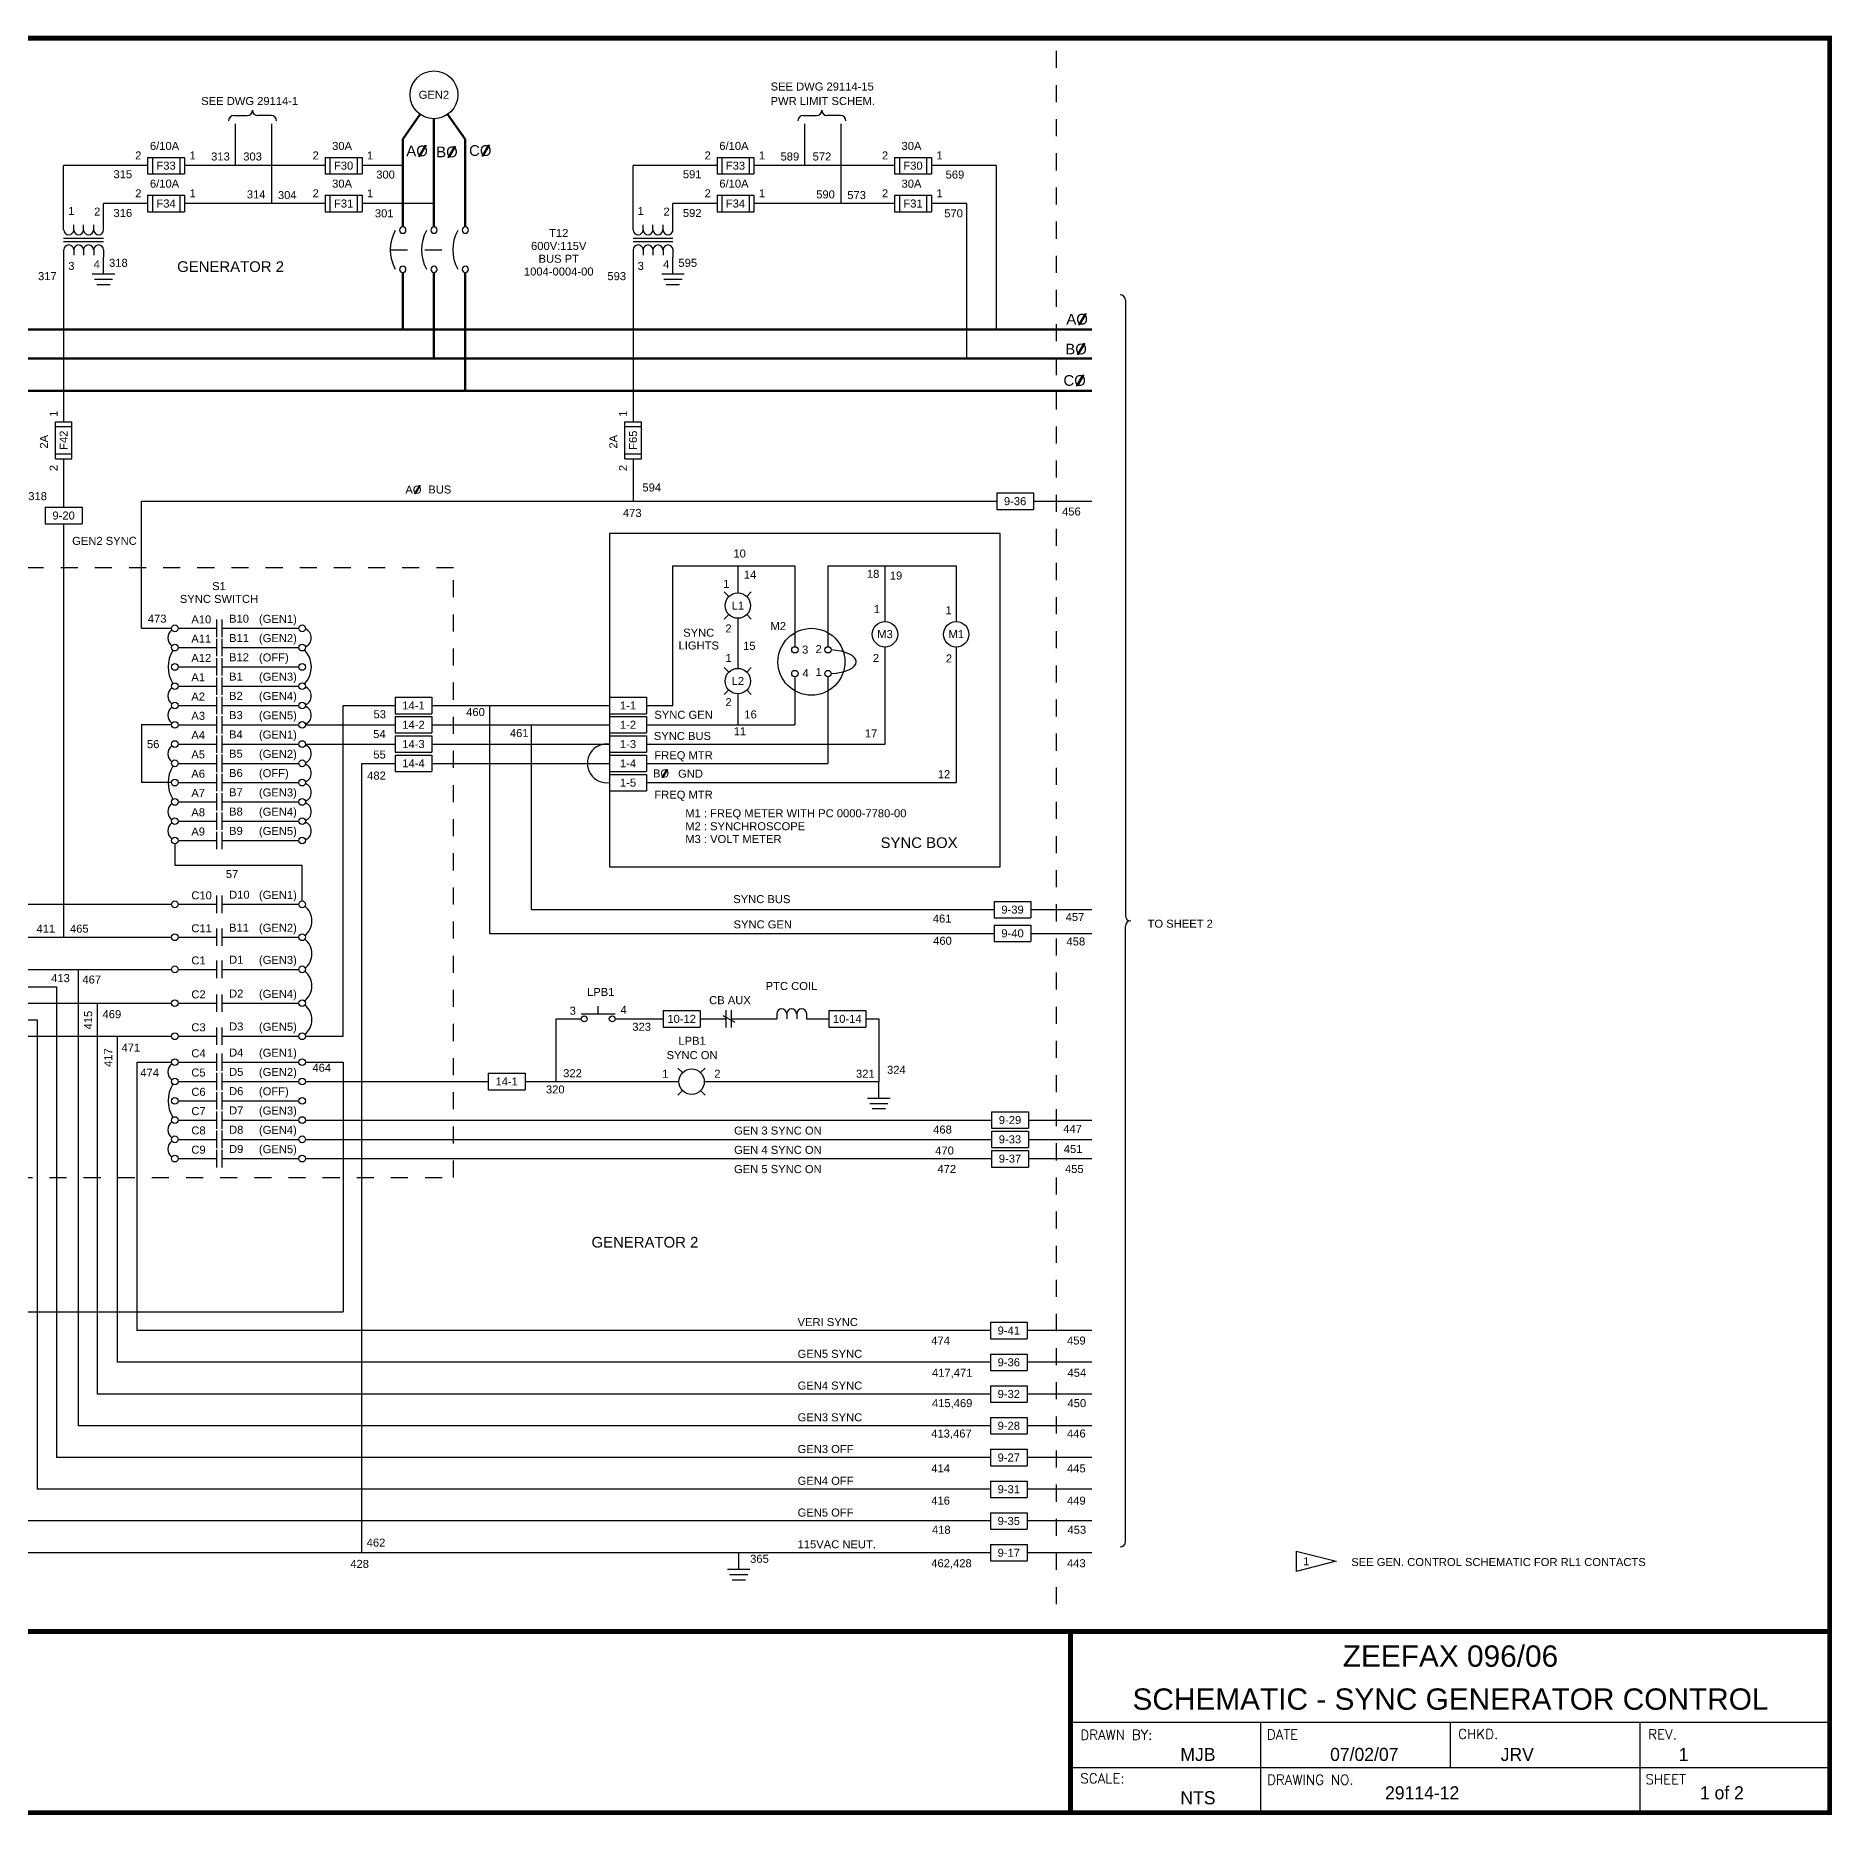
# Model space of a CAD drawing. Extents: x 0.9 to 17.5, y -2.3 to 8.2.
# Drawn here: x 7 to 17.53, y -2.25 to 8.17 of the extents above; entities that cross this region are included whole.
import ezdxf
from ezdxf.enums import TextEntityAlignment as Align

# ---------------------------------------------------------------- set-up
doc = ezdxf.new("R2010")
doc.units = 0
doc.header["$MEASUREMENT"] = 0
doc.linetypes.add('DASHED2', pattern=[0.375, 0.25, -0.125])
doc.layers.get('0').update_dxf_attribs({"linetype": 'CONTINUOUS'})
doc.layers.add('DRAWING', color=7, linetype='CONTINUOUS')
doc.styles.add('A1', font='A1.shx')
doc.styles.add('ROMAND', font='ROMAND.shx')
doc.styles.get("Standard").update_dxf_attribs({"font": 'ARIAL.TTF'})

# ---------------------------------------------------------------- blocks, each defined once
blk = doc.blocks.new('connection')
blk.add_circle((0.074, 0), 0.0744)
blk = doc.blocks.new('CircuitBreaker')
blk.add_arc((-0.172, -0.134), 0.243, 331.7071, 28.2929)
at = {"xscale": 0.25, "yscale": 0.25, "zscale": 0.25}
for p in [(-0.019, -0.019), (-0.019, -0.249)]:
    blk.add_blockref('connection', p, dxfattribs=at)
blk = doc.blocks.new('A_phase')
h = blk.add_hatch(color=256)
h.paths.add_polyline_path([(0.1, -0.033), (0.108, -0.033), (0.145, 0.031), (0.137, 0.031)], flags=16)
h.paths.add_polyline_path([(0.01, -0.05), (0.165, -0.05), (0.165, 0.047), (0.01, 0.047)], flags=9)
for p, q in [((0.137, 0.031), (0.1, -0.033)), ((0.145, 0.031), (0.108, -0.033)), ((0.137, 0.031), (0.145, 0.031)), ((0.108, -0.033), (0.1, -0.033))]:
    blk.add_line(p, q)
blk.add_text('AO', height=0.0625).set_placement((0.029, -0.032))
blk = doc.blocks.new('C_phase')
h = blk.add_hatch(color=256)
h.paths.add_polyline_path([(0.099, -0.026), (0.107, -0.026), (0.144, 0.038), (0.136, 0.038)], flags=16)
h.paths.add_polyline_path([(0.013, -0.043), (0.168, -0.043), (0.168, 0.054), (0.013, 0.054)], flags=9)
for p, q in [((0.136, 0.038), (0.099, -0.026)), ((0.144, 0.038), (0.107, -0.026)), ((0.136, 0.038), (0.144, 0.038)), ((0.107, -0.026), (0.099, -0.026))]:
    blk.add_line(p, q)
blk.add_text('CO', height=0.0625).set_placement((0.025, -0.025))
blk = doc.blocks.new('B_phase')
h = blk.add_hatch(color=256)
h.paths.add_polyline_path([(0.094, -0.031), (0.101, -0.031), (0.139, 0.033), (0.131, 0.033)], flags=16)
h.paths.add_polyline_path([(0.01, -0.048), (0.158, -0.048), (0.158, 0.049), (0.01, 0.049)], flags=9)
for p, q in [((0.131, 0.033), (0.094, -0.031)), ((0.139, 0.033), (0.101, -0.031)), ((0.131, 0.033), (0.139, 0.033)), ((0.101, -0.031), (0.094, -0.031))]:
    blk.add_line(p, q)
blk.add_text('BO', height=0.0625).set_placement((0.025, -0.03))
blk = doc.blocks.new('gnd')
for p, q in [((0, -0.099), (0, 0)), ((0.066, -0.099), (-0.066, -0.099)), ((0.053, -0.13), (-0.053, -0.13)), ((0.039, -0.161), (-0.039, -0.161))]:
    blk.add_line(p, q)
blk = doc.blocks.new('npcap')
for p, q in [((0, 0.051), (0, -0.051)), ((0.031, 0.051), (0.031, -0.051))]:
    blk.add_line(p, q)
blk = doc.blocks.new('N_C_contact')
for p, q in [((0.051, 0.031), (-0.051, 0.031)), ((0.051, 0), (-0.051, 0)), ((-0.02, -0.019), (0.02, 0.05))]:
    blk.add_line(p, q)

msp = doc.modelspace()

# ---------------------------------------------------------------- linework, layer by layer
at = {"color": 7}
for p, q in [((13.065, -1.705), (17.511, -1.705)), ((14.177, -1.705), (14.177, -2.236)), ((15.288, -1.705), (15.288, -1.971)), ((16.399, -1.705), (16.399, -2.236)), ((13.065, -1.971), (17.511, -1.971))]:
    msp.add_line(p, q, dxfattribs=at)
at = {"color": 7, "const_width": 0.0288}
msp.add_lwpolyline([(17.511, -2.236), (17.511, 8.16), (0.878, 8.16), (0.878, -2.236)], close=True, dxfattribs=at)
for points in [[(0.878, -1.175), (17.511, -1.175)], [(13.065, -2.236), (13.065, -1.175)]]:
    msp.add_lwpolyline(points, dxfattribs=at)
at = {"layer": 'DRAWING', "color": 7, "linetype": 'DASHED2', "ltscale": 0.25}
for p, q in [((12.981, 8.086), (12.981, -1.075)), ((9.45, 5.057), (5.284, 5.057)), ((9.45, 1.485), (9.45, 5.057)), ((5.284, 1.485), (9.45, 1.485))]:
    msp.add_line(p, q, dxfattribs=at)
at = {"layer": 'DRAWING', "color": 7}
for p, q in [((8.164, 7.707), (8.242, 7.707)), ((8.273, 7.738), (8.273, 7.738)), ((8.383, 7.707), (8.304, 7.707)), ((11.499, 7.707), (11.577, 7.707)), ((11.608, 7.738), (11.608, 7.738)), ((11.718, 7.707), (11.639, 7.707)), ((8.132, 7.676), (8.132, 7.676)), ((8.174, 7.414), (8.174, 7.659)), ((8.387, 7.192), (8.387, 7.659)), ((11.467, 7.676), (11.467, 7.676)), ((11.509, 7.414), (11.509, 7.659)), ((11.722, 7.192), (11.722, 7.659)), ((7.167, 7.038), (7.167, 7.414)), ((7.659, 7.414), (7.167, 7.414)), ((7.659, 7.462), (7.875, 7.462)), ((7.659, 7.462), (7.659, 7.366)), ((7.659, 7.366), (7.875, 7.366)), ((7.687, 7.462), (7.687, 7.366)), ((7.847, 7.462), (7.847, 7.366)), ((7.875, 7.462), (7.875, 7.366)), ((8.699, 7.414), (7.875, 7.414)), ((8.699, 7.462), (8.915, 7.462)), ((8.699, 7.462), (8.699, 7.366)), ((8.699, 7.366), (8.915, 7.366)), ((8.727, 7.462), (8.727, 7.366)), ((8.886, 7.462), (8.886, 7.366)), ((8.915, 7.462), (8.915, 7.366)), ((9.153, 7.414), (8.915, 7.414)), ((10.502, 7.038), (10.502, 7.414)), ((10.994, 7.414), (10.502, 7.414)), ((10.994, 7.462), (11.21, 7.462)), ((10.994, 7.462), (10.994, 7.366)), ((10.994, 7.366), (11.21, 7.366)), ((11.022, 7.462), (11.022, 7.366)), ((11.182, 7.462), (11.182, 7.366)), ((11.21, 7.462), (11.21, 7.366)), ((12.034, 7.414), (11.21, 7.414)), ((12.034, 7.462), (12.25, 7.462)), ((12.034, 7.462), (12.034, 7.366)), ((12.034, 7.366), (12.25, 7.366)), ((12.062, 7.462), (12.062, 7.366)), ((12.221, 7.462), (12.221, 7.366)), ((12.25, 7.462), (12.25, 7.366)), ((12.63, 7.414), (12.25, 7.414)), ((12.63, 7.414), (12.63, 6.453)), ((7.401, 7.038), (7.401, 7.192)), ((7.659, 7.192), (7.401, 7.192)), ((7.659, 7.241), (7.875, 7.241)), ((7.659, 7.241), (7.659, 7.144)), ((7.687, 7.241), (7.687, 7.144)), ((7.847, 7.241), (7.847, 7.144)), ((7.875, 7.241), (7.875, 7.144)), ((8.699, 7.192), (7.875, 7.192)), ((8.699, 7.241), (8.915, 7.241)), ((8.699, 7.241), (8.699, 7.144)), ((8.727, 7.241), (8.727, 7.144)), ((8.886, 7.241), (8.886, 7.144)), ((8.915, 7.241), (8.915, 7.144)), ((9.336, 7.192), (8.915, 7.192)), ((10.994, 7.192), (10.736, 7.192)), ((10.736, 7.038), (10.736, 7.192)), ((10.994, 7.241), (11.21, 7.241)), ((10.994, 7.241), (10.994, 7.144)), ((11.022, 7.241), (11.022, 7.144)), ((11.182, 7.241), (11.182, 7.144)), ((11.21, 7.241), (11.21, 7.144)), ((12.034, 7.192), (11.21, 7.192)), ((12.034, 7.241), (12.25, 7.241)), ((12.034, 7.241), (12.034, 7.144)), ((12.062, 7.241), (12.062, 7.144)), ((12.221, 7.241), (12.221, 7.144)), ((12.25, 7.241), (12.25, 7.144)), ((12.456, 7.192), (12.25, 7.192)), ((12.456, 7.192), (12.456, 6.284)), ((7.226, 7.038), (7.226, 7.067)), ((7.284, 7.038), (7.284, 7.067)), ((7.343, 7.038), (7.343, 7.067)), ((7.659, 7.144), (7.875, 7.144)), ((8.699, 7.144), (8.915, 7.144)), ((10.561, 7.038), (10.561, 7.067)), ((10.619, 7.038), (10.619, 7.067)), ((10.678, 7.038), (10.678, 7.067)), ((10.994, 7.144), (11.21, 7.144)), ((12.034, 7.144), (12.25, 7.144)), ((7.167, 6.988), (7.401, 6.988)), ((7.167, 6.97), (7.401, 6.97)), ((10.502, 6.988), (10.736, 6.988)), ((10.502, 6.97), (10.736, 6.97)), ((7.167, 6.92), (7.167, 5.913)), ((7.226, 6.92), (7.226, 6.89)), ((7.284, 6.92), (7.284, 6.89)), ((7.343, 6.92), (7.343, 6.89)), ((7.401, 6.92), (7.401, 6.877)), ((10.502, 6.92), (10.502, 5.913)), ((10.561, 6.92), (10.561, 6.89)), ((10.619, 6.92), (10.619, 6.89)), ((10.678, 6.92), (10.678, 6.89)), ((10.736, 6.92), (10.736, 6.877)), ((13.355, 6.658), (13.355, 6.658)), ((13.386, 6.626), (13.386, 3.02)), ((7.119, 5.697), (7.119, 5.913)), ((7.119, 5.913), (7.216, 5.913)), ((7.216, 5.697), (7.216, 5.913)), ((10.454, 5.697), (10.454, 5.913)), ((10.454, 5.913), (10.551, 5.913)), ((10.551, 5.697), (10.551, 5.913)), ((7.119, 5.885), (7.216, 5.885)), ((10.454, 5.885), (10.551, 5.885)), ((7.119, 5.725), (7.216, 5.725)), ((7.119, 5.697), (7.216, 5.697)), ((7.167, 5.697), (7.167, 5.412)), ((10.454, 5.725), (10.551, 5.725)), ((10.454, 5.697), (10.551, 5.697)), ((10.502, 5.697), (10.502, 5.448)), ((12.632, 5.496), (12.848, 5.496)), ((12.632, 5.496), (12.632, 5.4)), ((12.848, 5.496), (12.848, 5.4)), ((7.059, 5.412), (7.275, 5.412)), ((7.059, 5.412), (7.059, 5.316)), ((7.275, 5.412), (7.275, 5.316)), ((7.624, 4.703), (7.624, 5.448)), ((7.624, 5.448), (12.632, 5.448)), ((12.632, 5.4), (12.848, 5.4)), ((12.848, 5.448), (13.189, 5.448)), ((7.059, 5.316), (7.275, 5.316)), ((7.167, 5.316), (7.167, 2.893)), ((10.365, 5.258), (10.365, 3.305)), ((12.653, 5.258), (10.365, 5.258)), ((12.653, 3.305), (12.653, 5.258)), ((10.736, 4.251), (10.736, 5.07)), ((10.736, 5.07), (11.45, 5.07)), ((11.116, 5.07), (11.116, 4.911)), ((11.45, 5.07), (11.45, 4.595)), ((11.644, 5.07), (11.644, 4.595)), ((11.644, 5.07), (12.395, 5.07)), ((11.978, 4.743), (11.978, 5.07)), ((12.395, 5.07), (12.395, 4.743)), ((11.063, 4.889), (11.036, 4.916)), ((11.168, 4.889), (11.195, 4.916)), ((11.063, 4.784), (11.036, 4.757)), ((11.116, 4.762), (11.116, 4.469)), ((11.168, 4.784), (11.195, 4.757)), ((7.624, 4.703), (7.798, 4.703)), ((7.837, 4.703), (8.063, 4.703)), ((8.095, 4.703), (8.544, 4.703)), ((7.837, 4.59), (8.063, 4.59)), ((8.095, 4.59), (8.544, 4.59)), ((11.978, 4.025), (11.978, 4.594)), ((12.395, 4.594), (12.395, 3.799)), ((7.837, 4.477), (8.063, 4.477)), ((8.095, 4.477), (8.544, 4.477)), ((11.063, 4.447), (11.036, 4.474)), ((11.168, 4.447), (11.195, 4.474)), ((11.45, 4.419), (11.45, 4.138)), ((11.644, 4.419), (11.644, 3.912)), ((7.837, 4.364), (8.063, 4.364)), ((8.095, 4.364), (8.544, 4.364)), ((11.063, 4.342), (11.036, 4.315)), ((11.116, 4.32), (11.116, 4.138)), ((11.168, 4.342), (11.195, 4.315)), ((7.837, 4.251), (8.063, 4.251)), ((8.095, 4.251), (8.544, 4.251)), ((8.804, 2.313), (8.804, 4.251)), ((8.804, 4.251), (9.108, 4.251)), ((9.108, 4.299), (9.324, 4.299)), ((9.108, 4.299), (9.108, 4.203)), ((9.324, 4.299), (9.324, 4.203)), ((9.324, 4.251), (10.365, 4.251)), ((9.662, 4.251), (9.662, 2.916)), ((10.365, 4.299), (10.581, 4.299)), ((10.581, 4.299), (10.581, 4.203)), ((10.581, 4.251), (10.736, 4.251)), ((7.624, 4.138), (7.624, 3.799)), ((7.798, 4.138), (7.624, 4.138)), ((7.837, 4.138), (8.063, 4.138)), ((8.095, 4.138), (8.544, 4.138)), ((8.584, 4.138), (9.108, 4.138)), ((9.108, 4.203), (9.324, 4.203)), ((9.108, 4.186), (9.324, 4.186)), ((9.108, 4.186), (9.108, 4.09)), ((9.324, 4.186), (9.324, 4.09)), ((9.324, 4.138), (10.365, 4.138)), ((9.906, 4.138), (9.906, 3.055)), ((10.365, 4.203), (10.581, 4.203)), ((10.365, 4.186), (10.581, 4.186)), ((10.581, 4.186), (10.581, 4.09)), ((10.581, 4.138), (11.45, 4.138)), ((7.837, 4.025), (8.063, 4.025)), ((8.095, 4.025), (8.544, 4.025)), ((8.584, 4.025), (9.108, 4.025)), ((9.108, 4.09), (9.324, 4.09)), ((9.108, 4.073), (9.324, 4.073)), ((9.108, 4.073), (9.108, 3.977)), ((9.324, 4.073), (9.324, 3.977)), ((9.324, 4.025), (10.365, 4.025)), ((10.365, 4.09), (10.581, 4.09)), ((10.365, 4.073), (10.581, 4.073)), ((10.581, 4.073), (10.581, 3.977)), ((10.581, 4.025), (11.978, 4.025)), ((7.837, 3.912), (8.063, 3.912)), ((8.095, 3.912), (8.544, 3.912)), ((8.911, 3.912), (9.108, 3.912)), ((8.911, 3.912), (8.911, -0.713)), ((9.108, 3.977), (9.324, 3.977)), ((9.108, 3.96), (9.324, 3.96)), ((9.108, 3.96), (9.108, 3.864)), ((9.324, 3.96), (9.324, 3.864)), ((9.324, 3.912), (10.365, 3.912)), ((10.365, 3.977), (10.581, 3.977)), ((10.365, 3.96), (10.581, 3.96)), ((10.581, 3.96), (10.581, 3.864)), ((10.581, 3.912), (11.644, 3.912)), ((7.798, 3.799), (7.624, 3.799)), ((7.837, 3.799), (8.063, 3.799)), ((8.095, 3.799), (8.544, 3.799)), ((9.108, 3.864), (9.324, 3.864)), ((10.365, 3.864), (10.581, 3.864)), ((10.365, 3.847), (10.581, 3.847)), ((10.581, 3.847), (10.581, 3.751)), ((10.581, 3.799), (12.395, 3.799)), ((7.837, 3.686), (8.063, 3.686)), ((8.095, 3.686), (8.544, 3.686)), ((10.365, 3.751), (10.581, 3.751)), ((7.837, 3.573), (8.063, 3.573)), ((8.095, 3.573), (8.544, 3.573)), ((7.818, 3.44), (7.818, 3.315)), ((7.837, 3.46), (8.063, 3.46)), ((8.095, 3.46), (8.544, 3.46)), ((7.818, 3.315), (8.564, 3.315)), ((8.564, 3.106), (8.564, 3.315)), ((10.365, 3.305), (12.653, 3.305)), ((6.388, 3.086), (7.798, 3.086)), ((7.837, 3.086), (8.063, 3.086)), ((8.095, 3.086), (8.544, 3.086)), ((9.906, 3.055), (12.617, 3.055)), ((12.617, 3.103), (12.833, 3.103)), ((12.617, 3.103), (12.617, 3.007)), ((12.833, 3.103), (12.833, 3.007)), ((12.833, 3.055), (13.189, 3.055)), ((12.617, 3.007), (12.833, 3.007)), ((12.617, 2.964), (12.833, 2.964)), ((12.617, 2.964), (12.617, 2.868)), ((12.833, 2.964), (12.833, 2.868)), ((13.386, -0.648), (13.386, 2.958)), ((13.417, 2.989), (13.417, 2.989)), ((6.388, 2.893), (7.798, 2.893)), ((7.837, 2.893), (8.063, 2.893)), ((8.095, 2.893), (8.544, 2.893)), ((9.662, 2.916), (12.617, 2.916)), ((12.617, 2.868), (12.833, 2.868)), ((12.833, 2.916), (13.189, 2.916)), ((6.388, 2.705), (7.798, 2.705)), ((7.253, 2.705), (7.253, 0.031)), ((7.837, 2.705), (8.063, 2.705)), ((8.095, 2.705), (8.544, 2.705)), ((6.388, 2.603), (7.126, 2.603)), ((7.126, 2.603), (7.126, -0.155)), ((6.388, 2.507), (7.798, 2.507)), ((7.363, 2.507), (7.363, 0.217)), ((7.837, 2.507), (8.063, 2.507)), ((8.095, 2.507), (8.544, 2.507)), ((10.198, 2.445), (10.398, 2.445)), ((10.298, 2.445), (10.298, 2.489)), ((10.679, 2.463), (10.895, 2.463)), ((10.679, 2.463), (10.679, 2.366)), ((10.895, 2.463), (10.895, 2.366)), ((11.344, 2.444), (11.344, 2.415)), ((11.402, 2.444), (11.402, 2.415)), ((11.461, 2.444), (11.461, 2.415)), ((11.519, 2.444), (11.519, 2.415)), ((11.649, 2.463), (11.649, 2.366)), ((11.649, 2.463), (11.865, 2.463)), ((11.865, 2.463), (11.865, 2.366)), ((6.388, 2.41), (7.012, 2.41)), ((7.012, 2.41), (7.012, -0.341)), ((10.051, 2.048), (10.051, 2.415)), ((10.051, 2.415), (10.198, 2.415)), ((10.398, 2.415), (10.679, 2.415)), ((10.679, 2.366), (10.895, 2.366)), ((10.895, 2.415), (11.048, 2.415)), ((11.08, 2.415), (11.344, 2.415)), ((11.519, 2.415), (11.649, 2.415)), ((11.649, 2.366), (11.865, 2.366)), ((11.865, 2.415), (11.942, 2.415)), ((11.942, 2.415), (11.942, 2.048)), ((6.388, 2.313), (7.798, 2.313)), ((7.481, 2.313), (7.481, 0.403)), ((7.837, 2.313), (8.063, 2.313)), ((8.095, 2.313), (8.544, 2.313)), ((8.584, 2.313), (8.804, 2.313)), ((7.595, 2.161), (7.798, 2.161)), ((7.595, 2.161), (7.595, 0.589)), ((7.837, 2.161), (8.063, 2.161)), ((8.095, 2.161), (8.544, 2.161)), ((8.584, 2.161), (8.804, 2.161)), ((8.804, 2.161), (8.804, 0.698)), ((10.792, 2.101), (10.765, 2.127)), ((10.897, 2.101), (10.924, 2.127)), ((7.837, 2.048), (8.063, 2.048)), ((8.095, 2.048), (8.544, 2.048)), ((8.584, 2.048), (9.654, 2.048)), ((9.654, 2.096), (9.87, 2.096)), ((9.654, 2.096), (9.654, 2)), ((9.654, 2), (9.87, 2)), ((9.87, 2.096), (9.87, 2)), ((9.87, 2.048), (10.77, 2.048)), ((10.919, 2.048), (11.942, 2.048)), ((7.837, 1.935), (8.063, 1.935)), ((8.095, 1.935), (8.544, 1.935)), ((10.792, 1.995), (10.765, 1.968)), ((10.897, 1.995), (10.924, 1.968)), ((7.837, 1.822), (8.063, 1.822)), ((8.095, 1.822), (8.544, 1.822)), ((8.584, 1.822), (12.602, 1.822)), ((12.602, 1.87), (12.818, 1.87)), ((12.602, 1.87), (12.602, 1.774)), ((12.818, 1.87), (12.818, 1.774)), ((12.818, 1.822), (13.189, 1.822)), ((7.837, 1.709), (8.063, 1.709)), ((8.095, 1.709), (8.544, 1.709)), ((8.584, 1.709), (12.602, 1.709)), ((12.602, 1.774), (12.818, 1.774)), ((12.602, 1.757), (12.818, 1.757)), ((12.602, 1.757), (12.602, 1.661)), ((12.818, 1.757), (12.818, 1.661)), ((12.818, 1.709), (13.189, 1.709)), ((7.837, 1.596), (8.063, 1.596)), ((8.095, 1.596), (8.544, 1.596)), ((8.584, 1.596), (12.602, 1.596)), ((12.602, 1.661), (12.818, 1.661)), ((12.602, 1.644), (12.818, 1.644)), ((12.602, 1.644), (12.602, 1.547)), ((12.818, 1.644), (12.818, 1.547)), ((12.818, 1.596), (13.189, 1.596)), ((12.602, 1.547), (12.818, 1.547)), ((5.754, 0.698), (8.804, 0.698)), ((12.595, 0.637), (12.811, 0.637)), ((12.595, 0.637), (12.595, 0.541)), ((12.811, 0.637), (12.811, 0.541)), ((12.595, 0.589), (7.595, 0.589)), ((12.595, 0.541), (12.811, 0.541)), ((13.189, 0.589), (12.811, 0.589)), ((12.595, 0.451), (12.811, 0.451)), ((12.595, 0.451), (12.595, 0.355)), ((12.811, 0.451), (12.811, 0.355)), ((12.595, 0.403), (7.481, 0.403)), ((12.595, 0.355), (12.811, 0.355)), ((13.189, 0.403), (12.811, 0.403)), ((12.595, 0.217), (7.363, 0.217)), ((12.595, 0.265), (12.811, 0.265)), ((12.595, 0.265), (12.595, 0.169)), ((12.811, 0.265), (12.811, 0.169)), ((13.189, 0.217), (12.811, 0.217)), ((12.595, 0.169), (12.811, 0.169)), ((12.595, 0.031), (7.253, 0.031)), ((12.595, 0.079), (12.811, 0.079)), ((12.595, 0.079), (12.595, -0.017)), ((12.811, 0.079), (12.811, -0.017)), ((13.189, 0.031), (12.811, 0.031)), ((12.595, -0.017), (12.811, -0.017)), ((12.595, -0.155), (7.126, -0.155)), ((12.595, -0.107), (12.811, -0.107)), ((12.595, -0.107), (12.595, -0.203)), ((12.595, -0.203), (12.811, -0.203)), ((12.811, -0.107), (12.811, -0.203)), ((13.189, -0.155), (12.811, -0.155)), ((12.595, -0.293), (12.811, -0.293)), ((12.595, -0.293), (12.595, -0.389)), ((12.811, -0.293), (12.811, -0.389)), ((12.595, -0.341), (7.012, -0.341)), ((12.595, -0.389), (12.811, -0.389)), ((13.189, -0.341), (12.811, -0.341)), ((12.595, -0.479), (12.811, -0.479)), ((12.595, -0.479), (12.595, -0.575)), ((12.811, -0.479), (12.811, -0.575)), ((12.595, -0.527), (6.898, -0.527)), ((12.595, -0.575), (12.811, -0.575)), ((13.189, -0.527), (12.811, -0.527)), ((12.595, -0.713), (5.192, -0.713)), ((12.595, -0.665), (12.811, -0.665)), ((12.595, -0.665), (12.595, -0.761)), ((12.811, -0.665), (12.811, -0.761)), ((13.189, -0.713), (12.811, -0.713)), ((13.355, -0.679), (13.355, -0.679)), ((14.386, -0.704), (14.621, -0.763)), ((14.386, -0.704), (14.386, -0.822)), ((12.595, -0.761), (12.811, -0.761)), ((14.621, -0.763), (14.386, -0.822))]:
    msp.add_line(p, q, dxfattribs=at)
at = {"layer": 'DRAWING', "color": 7, "lineweight": 50}
for p, q in [((9.256, 7.715), (9.153, 7.568)), ((9.336, 7.689), (9.336, 7.055)), ((9.416, 7.715), (9.519, 7.568)), ((9.153, 7.568), (9.153, 7.055)), ((9.519, 7.568), (9.519, 7.055)), ((9.153, 6.788), (9.153, 6.453)), ((9.336, 6.788), (9.336, 6.284)), ((9.519, 6.788), (9.519, 6.095)), ((4.373, 6.453), (13.189, 6.453)), ((4.373, 6.284), (13.189, 6.284)), ((4.373, 6.095), (13.189, 6.095))]:
    msp.add_line(p, q, dxfattribs=at)
at = {"layer": 'DRAWING', "color": 7, "linetype": 'DASHED2', "ltscale": 0.09375}
msp.add_line((9.082, 6.921), (9.448, 6.921), dxfattribs=at)
at = {"layer": 'DRAWING', "color": 7}
for centre, radius in [((9.336, 7.829), 0.14), ((7.818, 4.703), 0.0197), ((8.564, 4.703), 0.0197), ((11.547, 4.507), 0.196), ((7.818, 4.59), 0.0197), ((8.564, 4.59), 0.0197), ((11.45, 4.577), 0.0185), ((11.644, 4.577), 0.0185), ((7.818, 4.477), 0.0197), ((8.564, 4.477), 0.0197), ((11.45, 4.438), 0.0185), ((11.644, 4.438), 0.0185), ((7.818, 4.364), 0.0197), ((8.564, 4.364), 0.0197), ((7.818, 4.251), 0.0197), ((8.564, 4.251), 0.0197), ((7.818, 4.138), 0.0197), ((8.564, 4.138), 0.0197), ((7.818, 4.025), 0.0197), ((8.564, 4.025), 0.0197), ((7.818, 3.912), 0.0197), ((8.564, 3.912), 0.0197), ((7.818, 3.799), 0.0197), ((8.564, 3.799), 0.0197), ((7.818, 3.686), 0.0197), ((8.564, 3.686), 0.0197), ((7.818, 3.573), 0.0197), ((8.564, 3.573), 0.0197), ((7.818, 3.46), 0.0197), ((8.564, 3.46), 0.0197), ((7.818, 3.086), 0.0197), ((8.564, 3.086), 0.0197), ((7.818, 2.893), 0.0197), ((8.564, 2.893), 0.0197), ((7.818, 2.705), 0.0197), ((8.564, 2.705), 0.0197), ((7.818, 2.507), 0.0197), ((8.564, 2.507), 0.0197), ((10.216, 2.415), 0.0176), ((10.38, 2.415), 0.0176), ((7.818, 2.313), 0.0197), ((8.564, 2.313), 0.0197), ((7.818, 2.161), 0.0197), ((8.564, 2.161), 0.0197), ((7.818, 2.048), 0.0197), ((8.564, 2.048), 0.0197), ((7.818, 1.935), 0.0197), ((8.564, 1.935), 0.0197), ((7.818, 1.822), 0.0197), ((8.564, 1.822), 0.0197), ((7.818, 1.709), 0.0197), ((8.564, 1.709), 0.0197), ((7.818, 1.596), 0.0197), ((8.564, 1.596), 0.0197)]:
    msp.add_circle(centre, radius, dxfattribs=at)
for centre, radius, start, end in [((8.164, 7.676), 0.0312, 90, 180), ((8.242, 7.738), 0.0312, 270, 0), ((8.304, 7.738), 0.0312, 180, 270), ((8.383, 7.676), 0.0312, 0, 90), ((11.499, 7.676), 0.0312, 90, 180), ((11.577, 7.738), 0.0312, 270, 0), ((11.639, 7.738), 0.0312, 180, 270), ((11.718, 7.676), 0.0312, 0, 90), ((7.197, 7.038), 0.0292, 180, 0), ((7.197, 6.92), 0.0292, 0, 180), ((7.255, 7.038), 0.0292, 180, 0), ((7.255, 6.92), 0.0292, 0, 180), ((7.313, 7.038), 0.0292, 180, 0), ((7.313, 6.92), 0.0292, 0, 180), ((7.372, 7.038), 0.0292, 180, 0), ((7.372, 6.92), 0.0292, 0, 180), ((10.532, 7.038), 0.0292, 180, 0), ((10.532, 6.92), 0.0292, 0, 180), ((10.59, 7.038), 0.0292, 180, 0), ((10.59, 6.92), 0.0292, 0, 180), ((10.648, 7.038), 0.0292, 180, 0), ((10.648, 6.92), 0.0292, 0, 180), ((10.707, 7.038), 0.0292, 180, 0), ((10.707, 6.92), 0.0292, 0, 180), ((13.355, 6.626), 0.0312, 0, 90), ((7.838, 4.647), 0.0602, 128.905, 231.095), ((8.561, 4.647), 0.0566, 292.6433, 67.3567), ((7.96, 4.477), 0.181, 147.6828, 212.3172), ((8.473, 4.477), 0.145, 316.6977, 43.3023), ((7.838, 4.307), 0.0602, 128.905, 231.095), ((8.561, 4.307), 0.0566, 292.6433, 67.3567), ((7.838, 4.194), 0.0602, 128.905, 231.095), ((8.561, 4.194), 0.0566, 292.6433, 67.3567), ((7.838, 3.968), 0.0602, 128.905, 231.095), ((8.561, 3.968), 0.0566, 292.6433, 67.3567), ((10.349, 3.912), 0.114, 82.1352, 277.8648), ((7.96, 3.799), 0.181, 147.6828, 212.3172), ((8.561, 3.855), 0.0566, 292.6433, 67.3567), ((8.561, 3.742), 0.0566, 292.6433, 67.3567), ((7.838, 3.629), 0.0602, 128.905, 231.095), ((8.561, 3.629), 0.0566, 292.6433, 67.3567), ((7.838, 3.516), 0.0602, 128.905, 231.095), ((8.561, 3.516), 0.0566, 292.6433, 67.3567), ((8.511, 2.989), 0.11, 309.0954, 50.9046), ((13.417, 3.02), 0.0312, 180, 270), ((13.417, 2.958), 0.0312, 90, 180), ((8.511, 2.796), 0.11, 309.0954, 50.9046), ((8.511, 2.608), 0.11, 309.0954, 50.9046), ((8.511, 2.41), 0.11, 309.0954, 50.9046), ((11.373, 2.444), 0.0292, 0, 180), ((11.431, 2.444), 0.0292, 0, 180), ((11.49, 2.444), 0.0292, 0, 180), ((7.838, 2.104), 0.0602, 128.905, 231.095), ((7.96, 1.935), 0.181, 147.6828, 212.3172), ((7.838, 1.765), 0.0602, 128.905, 231.095), ((7.838, 1.652), 0.0602, 128.905, 231.095), ((13.355, -0.648), 0.0312, 270, 0)]:
    msp.add_arc(centre, radius, start, end, dxfattribs=at)
msp.add_ellipse((11.644, 4.507), major_axis=(-0.165, 0), ratio=0.422148, start_param=1.683218, end_param=4.599967, dxfattribs=at)

# ---------------------------------------------------------------- block references
for name, p in [('A_phase', (9.145, 7.501)), ('B_phase', (9.324, 7.493)), ('C_phase', (9.517, 7.496)), ('gnd', (7.401, 6.877)), ('gnd', (10.736, 6.877)), ('A_phase', (13.011, 6.515)), ('B_phase', (13.009, 6.338)), ('C_phase', (12.998, 6.149)), ('npcap', (8.063, 4.703)), ('npcap', (8.063, 4.59)), ('npcap', (8.063, 4.477)), ('npcap', (8.063, 4.364)), ('npcap', (8.063, 4.251)), ('npcap', (8.063, 4.138)), ('npcap', (8.063, 4.025)), ('npcap', (8.063, 3.912)), ('npcap', (8.063, 3.799)), ('npcap', (8.063, 3.686)), ('npcap', (8.063, 3.573)), ('npcap', (8.063, 3.46)), ('npcap', (8.063, 3.086)), ('npcap', (8.063, 2.893)), ('npcap', (8.063, 2.705)), ('npcap', (8.063, 2.507)), ('npcap', (8.063, 2.313)), ('npcap', (8.063, 2.161)), ('npcap', (8.063, 2.048)), ('gnd', (11.942, 2.048)), ('npcap', (8.063, 1.935)), ('npcap', (8.063, 1.822)), ('npcap', (8.063, 1.709)), ('npcap', (8.063, 1.596)), ('gnd', (11.121, -0.713))]:
    msp.add_blockref(name, p, dxfattribs=at)
at = {"layer": 'DRAWING', "color": 7, "xscale": -1}
for p in [(9.153, 7.055), (9.336, 7.055), (9.519, 7.055)]:
    msp.add_blockref('CircuitBreaker', p, dxfattribs=at)
at = {"layer": 'DRAWING', "color": 7, "xscale": 0.75, "yscale": 0.75}
msp.add_blockref('A_phase', (9.147, 5.516), dxfattribs=at)
at = {"layer": 'DRAWING', "color": 7}
for name, p, rotation in [('connection', (11.116, 4.762), 90), ('connection', (11.978, 4.594), 90), ('connection', (12.395, 4.594), 90), ('connection', (11.116, 4.32), 90), ('N_C_contact', (11.048, 2.415), 270), ('connection', (10.845, 1.973), 90)]:
    msp.add_blockref(name, p, dxfattribs=dict(at, rotation=rotation))
at = {"layer": 'DRAWING', "color": 7, "xscale": 0.75, "yscale": 0.75, "zscale": 0.75}
msp.add_blockref('B_phase', (10.6, 3.852), dxfattribs=at)

# ---------------------------------------------------------------- texts
at = {"color": 7}
for s, height, style, p in [('DRAWN BY:', 0.0576, 'ROMAND', (13.122, -1.809)), ('DATE', 0.0576, 'ROMAND', (14.215, -1.807)), ('CHKD.', 0.0576, 'ROMAND', (15.335, -1.804)), ('REV.', 0.0576, 'ROMAND', (16.448, -1.806)), ('MJB', 0.0769, 'A1', (13.708, -1.933)), ('07/02/07', 0.0769, 'A1', (14.585, -1.933)), ('JRV', 0.0769, 'A1', (15.584, -1.933)), ('1', 0.0769, 'A1', (16.627, -1.933)), ('SCALE:', 0.0576, 'ROMAND', (13.122, -2.064)), ('DRAWING NO.', 0.05763, 'ROMAND', (14.216, -2.072)), ('29114-12', 0.0769, 'A1', (14.907, -2.158)), ('SHEET', 0.0576, 'ROMAND', (16.432, -2.069)), ('1 of 2', 0.0769, 'A1', (16.751, -2.158)), ('NTS', 0.0769, 'A1', (13.708, -2.187))]:
    msp.add_text(s, height=height, dxfattribs=dict(at, style=style)).set_placement(p)
at = {"layer": 'DRAWING', "color": 7}
for s, height, p in [('SEE DWG 29114-15', 0.04688, (11.308, 7.854)), ('SEE DWG 29114-1', 0.04688, (7.973, 7.769)), ('PWR LIMIT SCHEM.', 0.04688, (11.308, 7.769)), ('2', 0.0469, (7.586, 7.45)), ('1', 0.0469, (7.904, 7.45)), ('313', 0.0469, (8.031, 7.444)), ('303', 0.0469, (8.219, 7.444)), ('2', 0.0469, (8.625, 7.45)), ('1', 0.0469, (8.944, 7.45)), ('2', 0.0469, (10.921, 7.45)), ('1', 0.0469, (11.239, 7.45)), ('589', 0.0469, (11.366, 7.444)), ('572', 0.0469, (11.554, 7.444)), ('2', 0.0469, (11.96, 7.45)), ('1', 0.0469, (12.279, 7.45)), ('315', 0.0469, (7.459, 7.34)), ('300', 0.0469, (8.998, 7.338)), ('591', 0.0469, (10.794, 7.34)), ('569', 0.0469, (12.333, 7.338)), ('2', 0.0469, (7.586, 7.228)), ('1', 0.0469, (7.904, 7.228)), ('314', 0.0469, (8.24, 7.222)), ('304', 0.0469, (8.422, 7.218)), ('2', 0.0469, (8.625, 7.228)), ('1', 0.0469, (8.944, 7.228)), ('2', 0.0469, (10.921, 7.228)), ('1', 0.0469, (11.239, 7.228)), ('590', 0.0469, (11.575, 7.222)), ('573', 0.0469, (11.757, 7.218)), ('2', 0.0469, (11.96, 7.228)), ('1', 0.0469, (12.279, 7.228)), ('1', 0.0469, (7.194, 7.125)), ('2', 0.0469, (7.345, 7.121)), ('316', 0.0469, (7.459, 7.113)), ('301', 0.0469, (8.99, 7.111)), ('1', 0.0469, (10.529, 7.125)), ('2', 0.0469, (10.68, 7.121)), ('592', 0.0469, (10.794, 7.113)), ('570', 0.0469, (12.325, 7.111)), ('3', 0.0469, (7.194, 6.803)), ('4', 0.0469, (7.343, 6.813)), ('318', 0.0469, (7.433, 6.821)), ('GENERATOR 2', 0.0625, (7.832, 6.791)), ('3', 0.0469, (10.529, 6.803)), ('4', 0.0469, (10.678, 6.813)), ('595', 0.0469, (10.768, 6.821)), ('317', 0.0469, (7.017, 6.743)), ('593', 0.0469, (10.352, 6.743)), ('318', 0.0469, (6.96, 5.454)), ('BUS', 0.0469, (9.303, 5.493)), ('594', 0.0469, (10.557, 5.505)), ('473', 0.0469, (10.443, 5.356)), ('456', 0.0469, (13.015, 5.364)), ('GEN2 SYNC', 0.0469, (7.217, 5.192)), ('10', 0.0469, (11.09, 5.118)), ('1', 0.0469, (11.03, 4.94)), ('14', 0.0469, (11.151, 4.994)), ('18', 0.0469, (11.872, 4.999)), ('19', 0.0469, (12.006, 4.989)), ('473', 0.0469, (7.66, 4.736)), ('A10', 0.0469, (7.915, 4.732)), ('B10', 0.0469, (8.136, 4.736)), ('(GEN1)', 0.0469, (8.311, 4.735)), ('M2', 0.0469, (11.307, 4.693)), ('1', 0.0469, (11.912, 4.792)), ('1', 0.0469, (12.332, 4.785)), ('A11', 0.0469, (7.915, 4.619)), ('B11', 0.0469, (8.136, 4.623)), ('(GEN2)', 0.0469, (8.311, 4.622)), ('2', 0.0469, (11.043, 4.679)), ('A12', 0.0469, (7.915, 4.506)), ('B12', 0.0469, (8.136, 4.51)), ('(OFF)', 0.0469, (8.311, 4.509)), ('1', 0.0469, (11.043, 4.506)), ('15', 0.0469, (11.147, 4.577)), ('3', 0.0469, (11.492, 4.555)), ('2', 0.0469, (11.571, 4.558)), ('2', 0.0469, (11.907, 4.506)), ('2', 0.0469, (12.334, 4.503)), ('A1', 0.0469, (7.915, 4.393)), ('B1', 0.0469, (8.136, 4.397)), ('(GEN3)', 0.0469, (8.311, 4.396)), ('4', 0.0469, (11.495, 4.417)), ('1', 0.0469, (11.571, 4.424)), ('A2', 0.0469, (7.915, 4.28)), ('B2', 0.0469, (8.136, 4.284)), ('(GEN4)', 0.0469, (8.311, 4.283)), ('A3', 0.0469, (7.915, 4.167)), ('B3', 0.0469, (8.136, 4.171)), ('(GEN5)', 0.0469, (8.311, 4.17)), ('53', 0.0469, (8.982, 4.176)), ('460', 0.0469, (9.525, 4.189)), ('SYNC GEN', 0.0469, (10.627, 4.173)), ('2', 0.0469, (11.043, 4.247)), ('16', 0.0469, (11.154, 4.175)), ('B4', 0.0469, (8.136, 4.058)), ('(GEN1)', 0.0469, (8.311, 4.057)), ('54', 0.0469, (8.98, 4.06)), ('461', 0.0469, (9.781, 4.066)), ('11', 0.0469, (11.092, 4.077)), ('17', 0.0469, (11.86, 4.064)), ('56', 0.0469, (7.655, 4.001)), ('A4', 0.0469, (7.915, 4.054)), ('SYNC BUS', 0.0469, (10.624, 4.049)), ('A5', 0.0469, (7.915, 3.941)), ('B5', 0.0469, (8.136, 3.945)), ('(GEN2)', 0.0469, (8.311, 3.944)), ('55', 0.0469, (8.981, 3.94)), ('FREQ MTR', 0.0469, (10.627, 3.936)), ('A6', 0.0469, (7.915, 3.828)), ('B6', 0.0469, (8.136, 3.832)), ('(OFF)', 0.0469, (8.311, 3.831)), ('482', 0.0469, (8.945, 3.817)), ('GND', 0.0469, (10.766, 3.828)), ('12', 0.0469, (12.287, 3.825)), ('A7', 0.0469, (7.915, 3.715)), ('B7', 0.0469, (8.136, 3.719)), ('(GEN3)', 0.0469, (8.311, 3.718)), ('FREQ MTR', 0.0469, (10.627, 3.705)), ('A8', 0.0469, (7.915, 3.602)), ('B8', 0.0469, (8.136, 3.606)), ('(GEN4)', 0.0469, (8.311, 3.605)), ('M1 : FREQ METER WITH PC 0000-7780-00', 0.04688, (10.808, 3.596)), ('A9', 0.0469, (7.915, 3.489)), ('B9', 0.0469, (8.136, 3.493)), ('(GEN5)', 0.0469, (8.311, 3.492)), ('M2 : SYNCHROSCOPE', 0.04688, (10.808, 3.52)), ('M3 : VOLT METER', 0.04688, (10.808, 3.445)), ('SYNC BOX', 0.0625, (11.952, 3.416)), ('57', 0.0469, (8.117, 3.24)), ('C10', 0.0469, (7.915, 3.115)), ('D10', 0.0469, (8.136, 3.119)), ('(GEN1)', 0.0469, (8.311, 3.118)), ('SYNC BUS', 0.0469, (11.089, 3.093)), ('411', 0.0469, (7.008, 2.92)), ('465', 0.0469, (7.204, 2.92)), ('C11', 0.0469, (7.915, 2.922)), ('B11', 0.0469, (8.136, 2.926)), ('(GEN2)', 0.0469, (8.311, 2.925)), ('SYNC GEN', 0.0469, (11.091, 2.945)), ('461', 0.0469, (12.258, 2.979)), ('457', 0.0469, (13.036, 2.988)), ('TO SHEET 2', 0.0469, (13.516, 2.949)), ('460', 0.0469, (12.26, 2.849)), ('458', 0.0469, (13.041, 2.845)), ('C1', 0.0469, (7.915, 2.734)), ('D1', 0.0469, (8.136, 2.738)), ('(GEN3)', 0.0469, (8.311, 2.737)), ('413', 0.0469, (7.094, 2.63)), ('467', 0.0469, (7.277, 2.622)), ('PTC COIL', 0.0469, (11.279, 2.584)), ('C2', 0.0469, (7.915, 2.535)), ('D2', 0.0469, (8.136, 2.54)), ('(GEN4)', 0.0469, (8.311, 2.538)), ('LPB1', 0.0469, (10.233, 2.549)), ('CB AUX', 0.0469, (10.948, 2.501)), ('469', 0.0469, (7.395, 2.419)), ('3', 0.0469, (10.131, 2.439)), ('4', 0.0469, (10.429, 2.445)), ('C3', 0.0469, (7.915, 2.342)), ('D3', 0.0469, (8.136, 2.347)), ('(GEN5)', 0.0469, (8.311, 2.345)), ('323', 0.0469, (10.498, 2.345)), ('471', 0.0469, (7.506, 2.223)), ('C4', 0.0469, (7.915, 2.19)), ('D4', 0.0469, (8.136, 2.194)), ('(GEN1)', 0.0469, (8.311, 2.193)), ('474', 0.0469, (7.616, 2.076)), ('C5', 0.0469, (7.915, 2.077)), ('D5', 0.0469, (8.136, 2.081)), ('(GEN2)', 0.0469, (8.311, 2.08)), ('464', 0.0469, (8.624, 2.105)), ('322', 0.0469, (10.093, 2.073)), ('1', 0.0469, (10.673, 2.07)), ('2', 0.0469, (10.978, 2.07)), ('321', 0.0469, (11.808, 2.07)), ('324', 0.0469, (11.99, 2.093)), ('C6', 0.0469, (7.915, 1.964)), ('D6', 0.0469, (8.136, 1.968)), ('(OFF)', 0.0469, (8.311, 1.967)), ('320', 0.0469, (9.992, 1.978)), ('C7', 0.0469, (7.915, 1.851)), ('D7', 0.0469, (8.136, 1.855)), ('(GEN3)', 0.0469, (8.311, 1.854)), ('D8', 0.0469, (8.136, 1.742)), ('(GEN4)', 0.0469, (8.311, 1.741)), ('468', 0.0469, (12.26, 1.743)), ('447', 0.0469, (13.022, 1.747)), ('C8', 0.0469, (7.915, 1.738)), ('GEN 3 SYNC ON', 0.04688, (11.094, 1.737)), ('C9', 0.0469, (7.915, 1.625)), ('D9', 0.0469, (8.136, 1.629)), ('(GEN5)', 0.0469, (8.311, 1.628)), ('GEN 4 SYNC ON', 0.04688, (11.094, 1.624)), ('470', 0.0469, (12.272, 1.62)), ('451', 0.0469, (13.025, 1.629)), ('GEN 5 SYNC ON', 0.04688, (11.094, 1.511)), ('472', 0.0469, (12.285, 1.512)), ('455', 0.0469, (13.032, 1.512)), ('GENERATOR 2', 0.0625, (10.259, 1.075)), ('VERI SYNC', 0.0469, (11.466, 0.615)), ('474', 0.0469, (12.249, 0.507)), ('459', 0.0469, (13.044, 0.507)), ('GEN5 SYNC', 0.0469, (11.466, 0.429)), ('417,471', 0.0469, (12.253, 0.318)), ('454', 0.0469, (13.047, 0.318)), ('GEN4 SYNC', 0.0469, (11.466, 0.243)), ('415,469', 0.0469, (12.253, 0.14)), ('450', 0.0469, (13.047, 0.14)), ('GEN3 SYNC', 0.0469, (11.466, 0.057)), ('413,467', 0.0469, (12.249, -0.038)), ('446', 0.0469, (13.044, -0.038)), ('GEN3 OFF', 0.0469, (11.466, -0.129)), ('414', 0.0469, (12.249, -0.242)), ('445', 0.0469, (13.044, -0.242)), ('GEN4 OFF', 0.0469, (11.466, -0.315)), ('416', 0.0469, (12.249, -0.431)), ('449', 0.0469, (13.044, -0.431)), ('GEN5 OFF', 0.0469, (11.466, -0.501)), ('462', 0.0469, (8.942, -0.677)), ('418', 0.0469, (12.253, -0.602)), ('453', 0.0469, (13.047, -0.602)), ('365', 0.0469, (11.188, -0.772)), ('115VAC NEUT.', 0.04688, (11.466, -0.687)), ('428', 0.0469, (8.846, -0.802)), ('462,428', 0.0469, (12.249, -0.798)), ('443', 0.0469, (13.044, -0.798)), ('1', 0.0469, (14.427, -0.787)), ('SEE GEN. CONTROL SCHEMATIC FOR RL1 CONTACTS', 0.04688, (14.709, -0.791))]:
    msp.add_text(s, height=height, dxfattribs=at).set_placement(p)
for s, p in [('GEN2', (9.336, 7.829)), ('F33', (7.767, 7.414)), ('F30', (8.807, 7.414)), ('F33', (11.102, 7.414)), ('F30', (12.142, 7.414)), ('F34', (7.767, 7.192)), ('F31', (8.807, 7.192)), ('F34', (11.102, 7.192)), ('F31', (12.142, 7.192)), ('9-36', (12.74, 5.448)), ('9-20', (7.167, 5.364)), ('L1', (11.116, 4.836)), ('M3', (11.978, 4.669)), ('M1', (12.395, 4.669)), ('L2', (11.116, 4.395)), ('14-1', (9.216, 4.251)), ('1-1', (10.473, 4.251)), ('14-2', (9.216, 4.138)), ('1-2', (10.473, 4.138)), ('14-3', (9.216, 4.025)), ('1-3', (10.473, 4.025)), ('14-4', (9.216, 3.912)), ('1-4', (10.473, 3.912)), ('1-5', (10.473, 3.799)), ('9-39', (12.725, 3.055)), ('9-40', (12.725, 2.916)), ('10-12', (10.787, 2.415)), ('10-14', (11.757, 2.415)), ('14-1', (9.762, 2.048)), ('9-29', (12.71, 1.822)), ('9-33', (12.71, 1.709)), ('9-37', (12.71, 1.596)), ('9-41', (12.703, 0.589)), ('9-36', (12.703, 0.403)), ('9-32', (12.703, 0.217)), ('9-28', (12.703, 0.031)), ('9-27', (12.703, -0.155)), ('9-31', (12.703, -0.341)), ('9-35', (12.703, -0.527)), ('9-17', (12.703, -0.713))]:
    msp.add_text(s, height=0.0469, dxfattribs=at).set_placement(p, align=Align.MIDDLE_CENTER)
for s, height, p in [('6/10A', 0.0469, (7.758, 7.506)), ('30A', 0.0469, (8.798, 7.506)), ('6/10A', 0.0469, (11.093, 7.506)), ('30A', 0.0469, (12.133, 7.506)), ('6/10A', 0.0469, (7.758, 7.285)), ('30A', 0.0469, (8.798, 7.285)), ('6/10A', 0.0469, (11.093, 7.285)), ('30A', 0.0469, (12.133, 7.285)), ('600V:115V', 0.0469, (10.067, 6.92)), ('T12', 0.0469, (10.067, 6.996)), ('BUS PT', 0.0469, (10.067, 6.845)), ('1004-0004-00', 0.04688, (10.067, 6.77)), ('S1', 0.0469, (8.077, 4.927)), ('SYNC SWITCH', 0.04688, (8.077, 4.852)), ('SYNC', 0.0469, (10.887, 4.654)), ('LIGHTS', 0.0469, (10.887, 4.579)), ('SYNC ON', 0.0469, (10.848, 2.179)), ('LPB1', 0.0469, (10.848, 2.263))]:
    msp.add_text(s, height=height, dxfattribs=at).set_placement(p, align=Align.CENTER)
for s, p in [('1', (7.132, 5.942)), ('1', (10.467, 5.942)), ('2', (7.132, 5.624)), ('2', (10.467, 5.624)), ('415', (7.334, 2.353)), ('417', (7.452, 2.133))]:
    msp.add_text(s, height=0.0469, rotation=90, dxfattribs=at).set_placement(p)
for p in [(7.075, 5.796), (10.41, 5.796)]:
    msp.add_text('2A', height=0.0469, rotation=90, dxfattribs=at).set_placement(p, align=Align.CENTER)
for s, p in [('F42', (7.167, 5.805)), ('F65', (10.502, 5.805))]:
    msp.add_text(s, height=0.0469, rotation=90, dxfattribs=at).set_placement(p, align=Align.MIDDLE_CENTER)
at = {"layer": 'DRAWING', "color": 7, "linetype": 'ByBlock'}
for s, p in [('ZEEFAX 096/06', (15.29, -1.381)), ('SCHEMATIC - SYNC GENERATOR CONTROL', (15.29, -1.633))]:
    msp.add_text(s, height=0.125, dxfattribs=at).set_placement(p, align=Align.CENTER)

doc.saveas('drawing.dxf')
